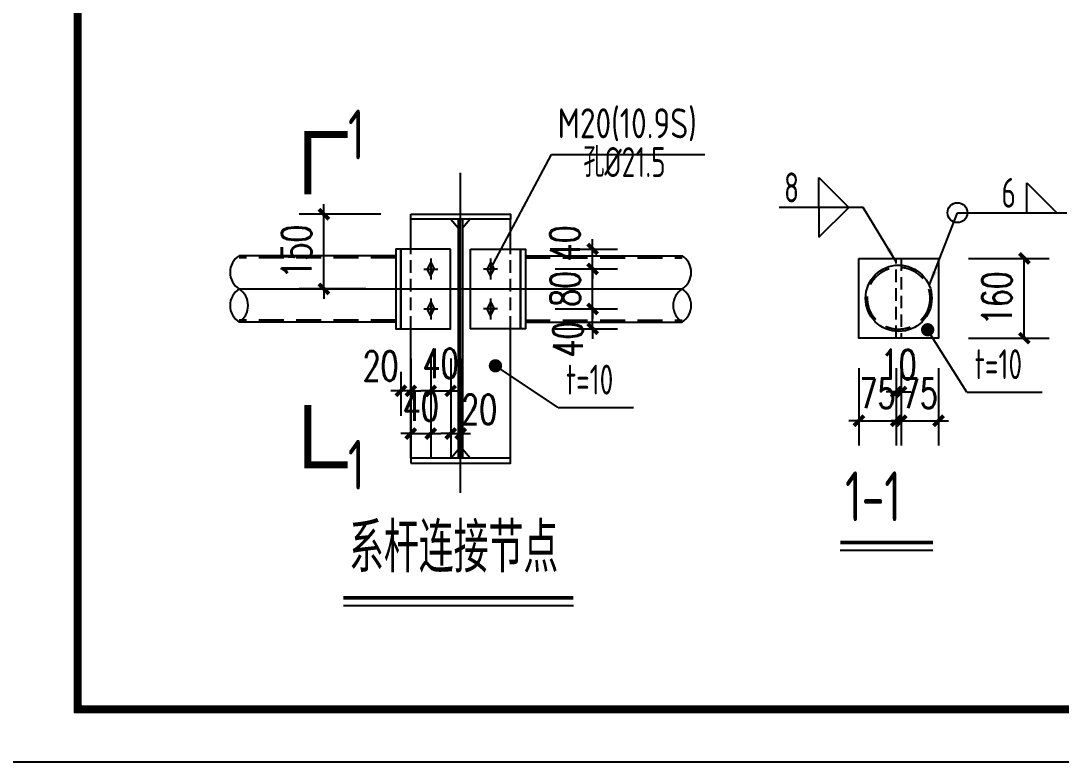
# Model space of a CAD drawing. Extents: x 177291 to 1288761, y 177638 to 322898.
# Drawn here: x 811172 to 832056, y 177960 to 192845 of the extents above; entities that cross this region are included whole.
import ezdxf
from ezdxf.enums import TextEntityAlignment as Align

# ---------------------------------------------------------------- set-up
doc = ezdxf.new("R2010")
doc.units = 0
doc.header["$LTSCALE"] = 1000
doc.linetypes.add('DASHED', pattern=[0.75, 0.5, -0.25])
for name, color, linetype in [('AXIS', 3, 'Continuous'), ('BOLT', 251, 'Continuous'), ('DOTE', 1, 'Continuous'), ('GL', 150, 'Continuous'), ('NUM', 7, 'Continuous'), ('PUB_DIM', 3, 'Continuous'), ('PUB_TITLE', 4, 'Continuous'), ('PZ', 202, 'Continuous'), ('TEXT', 7, 'Continuous'), ('THIN', 7, 'Continuous'), ('WELD', 7, 'Continuous'), ('XG', 6, 'Continuous')]:
    doc.layers.add(name, color=color, linetype=linetype)
doc.styles.add('_TCH_DIM_T3', font='SIMPLEX', dxfattribs={"width": 0.705882, "bigfont": 'GBCBIG'})
doc.styles.get("Standard").update_dxf_attribs({"font": 'gbenor.shx', "bigfont": 'gbcbig.shx'})
doc.styles.add('TSSD_Label', font='tssdeng.shx', dxfattribs={"width": 0.7, "bigfont": 'hztxt.shx'})
doc.styles.add('TSSD_Norm', font='tssdeng.shx', dxfattribs={"bigfont": 'hztxt.shx'})
doc.dimstyles.new('TCH-200-1', dxfattribs={"dimtxt": 595, "dimasz": 200, "dimexe": 500, "dimexo": 600, "dimgap": 252.5, "dimtad": 1, "dimdec": 0, "dimzin": 0, "dimdsep": 46, "dimtxsty": '_TCH_DIM_T3', "dimblk": 'ARCHTICK', "dimcen": 0.09, "dimclrd": 3, "dimclre": 3, "dimclrt": 7, "dimazin": 2, "dimtfac": 1, "dimtdec": 0, "dimtix": 1, "dimtmove": 2, "dimatfit": 3, "dimfxl": 1, "dimtolj": 1, "dimtzin": 0, "dimarcsym": 0})
doc.dimstyles.new('TSSD_LEADER_STYLE_300.0', dxfattribs={"dimtxt": 0.18, "dimasz": 300, "dimexe": 0.18, "dimexo": 0.0625, "dimgap": 0.09, "dimtad": 0, "dimtih": 1, "dimtoh": 1, "dimdec": 4, "dimzin": 0, "dimdsep": 46, "dimtxsty": 'Standard', "dimcen": 0.09, "dimadec": 0, "dimazin": 0, "dimtfac": 1, "dimtdec": 4, "dimtofl": 0, "dimtmove": 0, "dimatfit": 3, "dimfxl": 1, "dimtolj": 1, "dimtzin": 0, "dimarcsym": 0})

# ---------------------------------------------------------------- blocks, each defined once
blk = doc.blocks.new('_WELD004')
at = {"color": 0, "linetype": 'ByBlock'}
for p, q in [((0, 1), (1, 0)), ((0, 0), (0, 1))]:
    blk.add_line(p, q, dxfattribs=at)
blk = doc.blocks.new('_WELD003')
at = {"color": 0, "linetype": 'ByBlock'}
blk.add_circle((0, 0), 0.5, dxfattribs=at)
blk = doc.blocks.new('_ArchTick')
at = {"color": 0, "linetype": 'ByBlock', "const_width": 0.4}
blk.add_lwpolyline([(-0.5, -0.5), (0.5, 0.5)], dxfattribs=at)
blk = doc.blocks.new('*D286')
at = {"layer": 'AXIS', "color": 3, "lineweight": -2, "transparency": 16777216}
for p, q in [((828844, 185874), (828844, 184316)), ((829594, 185874), (829594, 184316)), ((828844, 184816), (828644, 184816)), ((828844, 184816), (829594, 184816)), ((829594, 184816), (829794, 184816))]:
    blk.add_line(p, q, dxfattribs=at)
at = {"layer": 'Defpoints', "color": 0, "transparency": 16777216}
for p in [(828844, 186474), (829594, 186474), (829594, 184816)]:
    blk.add_point(p, dxfattribs=at)
at = {"layer": 'AXIS', "color": 3, "lineweight": -2, "transparency": 16777216, "xscale": 200, "yscale": 200, "zscale": 200}
blk.add_blockref('_ArchTick', (828844, 184816), dxfattribs=at)
at = {"layer": 'AXIS', "color": 3, "lineweight": -2, "transparency": 16777216, "xscale": 200, "yscale": 200, "zscale": 200, "rotation": 180}
blk.add_blockref('_ArchTick', (829594, 184816), dxfattribs=at)
at = {"layer": 'AXIS', "color": 7, "transparency": 16777216, "insert": (829219, 185366), "char_height": 595, "attachment_point": 5, "style": '_TCH_DIM_T3'}
blk.add_mtext('\\A1;75', dxfattribs=at)
blk = doc.blocks.new('*D287')
at = {"layer": 'AXIS', "color": 3, "lineweight": -2, "transparency": 16777216}
for p, q in [((828744, 185874), (828744, 184893)), ((828844, 185874), (828844, 184893)), ((828744, 185393), (828544, 185393)), ((828744, 185393), (828844, 185393)), ((828844, 185393), (829044, 185393))]:
    blk.add_line(p, q, dxfattribs=at)
at = {"layer": 'Defpoints', "color": 0, "transparency": 16777216}
for p in [(828744, 186474), (828844, 186474), (828844, 185393)]:
    blk.add_point(p, dxfattribs=at)
at = {"layer": 'AXIS', "color": 3, "lineweight": -2, "transparency": 16777216, "xscale": 200, "yscale": 200, "zscale": 200}
blk.add_blockref('_ArchTick', (828744, 185393), dxfattribs=at)
at = {"layer": 'AXIS', "color": 3, "lineweight": -2, "transparency": 16777216, "xscale": 200, "yscale": 200, "zscale": 200, "rotation": 180}
blk.add_blockref('_ArchTick', (828844, 185393), dxfattribs=at)
at = {"layer": 'AXIS', "color": 7, "transparency": 16777216, "insert": (828794, 185943), "char_height": 595, "attachment_point": 5, "style": '_TCH_DIM_T3'}
blk.add_mtext('\\A1;10', dxfattribs=at)
blk = doc.blocks.new('*D288')
at = {"layer": 'AXIS', "color": 3, "lineweight": -2, "transparency": 16777216}
for p, q in [((830194, 188074), (831815, 188074)), ((831315, 186474), (831315, 188074)), ((830197, 186474), (831815, 186474))]:
    blk.add_line(p, q, dxfattribs=at)
at = {"layer": 'Defpoints', "color": 0, "transparency": 16777216}
for p in [(829594, 188074), (831315, 188074), (829597, 186474)]:
    blk.add_point(p, dxfattribs=at)
at = {"layer": 'AXIS', "color": 3, "lineweight": -2, "transparency": 16777216, "xscale": 200, "yscale": 200, "zscale": 200}
for p, rotation in [((831315, 188074), 90), ((831315, 186474), 270)]:
    blk.add_blockref('_ArchTick', p, dxfattribs=dict(at, rotation=rotation))
at = {"layer": 'AXIS', "color": 7, "transparency": 16777216, "insert": (830765, 187274), "char_height": 595, "attachment_point": 5, "rotation": 90, "style": '_TCH_DIM_T3'}
blk.add_mtext('\\A1;160', dxfattribs=at)
blk = doc.blocks.new('*D289')
at = {"layer": 'AXIS', "color": 3, "lineweight": -2, "transparency": 16777216}
for p, q in [((827994, 185874), (827994, 184316)), ((828744, 185874), (828744, 184316)), ((827994, 184816), (827794, 184816)), ((827994, 184816), (828744, 184816)), ((828744, 184816), (828944, 184816))]:
    blk.add_line(p, q, dxfattribs=at)
at = {"layer": 'Defpoints', "color": 0, "transparency": 16777216}
for p in [(827994, 186474), (828744, 186474), (828744, 184816)]:
    blk.add_point(p, dxfattribs=at)
at = {"layer": 'AXIS', "color": 3, "lineweight": -2, "transparency": 16777216, "xscale": 200, "yscale": 200, "zscale": 200}
blk.add_blockref('_ArchTick', (827994, 184816), dxfattribs=at)
at = {"layer": 'AXIS', "color": 3, "lineweight": -2, "transparency": 16777216, "xscale": 200, "yscale": 200, "zscale": 200, "rotation": 180}
blk.add_blockref('_ArchTick', (828744, 184816), dxfattribs=at)
at = {"layer": 'AXIS', "color": 7, "transparency": 16777216, "insert": (828369, 185366), "char_height": 595, "attachment_point": 5, "style": '_TCH_DIM_T3'}
blk.add_mtext('\\A1;75', dxfattribs=at)
blk = doc.blocks.new('*D297')
at = {"layer": 'AXIS', "color": 3, "lineweight": -2, "transparency": 16777216}
for p, q in [((819001, 186062), (819001, 184916)), ((818801, 185797), (818801, 184916)), ((818801, 185416), (818601, 185416)), ((819001, 185416), (818801, 185416)), ((819001, 185416), (819201, 185416))]:
    blk.add_line(p, q, dxfattribs=at)
at = {"layer": 'Defpoints', "color": 0, "transparency": 16777216}
for p in [(819001, 186662), (818801, 186397), (818801, 185416)]:
    blk.add_point(p, dxfattribs=at)
at = {"layer": 'AXIS', "color": 3, "lineweight": -2, "transparency": 16777216, "xscale": 200, "yscale": 200, "zscale": 200}
blk.add_blockref('_ArchTick', (818801, 185416), dxfattribs=at)
at = {"layer": 'AXIS', "color": 3, "lineweight": -2, "transparency": 16777216, "xscale": 200, "yscale": 200, "zscale": 200, "rotation": 180}
blk.add_blockref('_ArchTick', (819001, 185416), dxfattribs=at)
at = {"layer": 'AXIS', "color": 7, "transparency": 16777216, "insert": (818395, 185916), "char_height": 595, "attachment_point": 5, "style": '_TCH_DIM_T3'}
blk.add_mtext('\\A1;20', dxfattribs=at)
blk = doc.blocks.new('*D298')
at = {"layer": 'AXIS', "color": 3, "lineweight": -2, "transparency": 16777216}
for p, q in [((817257, 188962), (817257, 189162)), ((818401, 188962), (816757, 188962)), ((817257, 187462), (817257, 188962)), ((818101, 187462), (816757, 187462)), ((817257, 187462), (817257, 187262))]:
    blk.add_line(p, q, dxfattribs=at)
at = {"layer": 'Defpoints', "color": 0, "transparency": 16777216}
for p in [(817257, 188962), (819001, 188962), (818701, 187462)]:
    blk.add_point(p, dxfattribs=at)
at = {"layer": 'AXIS', "color": 3, "lineweight": -2, "transparency": 16777216, "xscale": 200, "yscale": 200, "zscale": 200}
for p, rotation in [((817257, 188962), 270), ((817257, 187462), 90)]:
    blk.add_blockref('_ArchTick', p, dxfattribs=dict(at, rotation=rotation))
at = {"layer": 'AXIS', "color": 7, "transparency": 16777216, "insert": (816707, 188212), "char_height": 595, "attachment_point": 5, "rotation": 90, "style": '_TCH_DIM_T3'}
blk.add_mtext('\\A1;150', dxfattribs=at)
blk = doc.blocks.new('*D299')
at = {"layer": 'AXIS', "color": 3, "lineweight": -2, "transparency": 16777216}
for p, q in [((822650, 187862), (822650, 188062)), ((821901, 187862), (823150, 187862)), ((822650, 187062), (822650, 187862)), ((821901, 187062), (823150, 187062)), ((822650, 187062), (822650, 186862))]:
    blk.add_line(p, q, dxfattribs=at)
at = {"layer": 'Defpoints', "color": 0, "transparency": 16777216}
for p in [(821301, 187862), (822650, 187862), (821301, 187062)]:
    blk.add_point(p, dxfattribs=at)
at = {"layer": 'AXIS', "color": 3, "lineweight": -2, "transparency": 16777216, "xscale": 200, "yscale": 200, "zscale": 200}
for p, rotation in [((822650, 187862), 270), ((822650, 187062), 90)]:
    blk.add_blockref('_ArchTick', p, dxfattribs=dict(at, rotation=rotation))
at = {"layer": 'AXIS', "color": 7, "transparency": 16777216, "insert": (822100, 187462), "char_height": 595, "attachment_point": 5, "rotation": 90, "style": '_TCH_DIM_T3'}
blk.add_mtext('\\A1;80', dxfattribs=at)
blk = doc.blocks.new('*D300')
at = {"layer": 'AXIS', "color": 3, "lineweight": -2, "transparency": 16777216}
for p, q in [((822650, 188262), (822650, 188462)), ((821901, 188262), (823150, 188262)), ((822650, 187862), (822650, 188262)), ((821901, 187862), (823150, 187862)), ((822650, 187862), (822650, 187662))]:
    blk.add_line(p, q, dxfattribs=at)
at = {"layer": 'Defpoints', "color": 0, "transparency": 16777216}
for p in [(821301, 188262), (822650, 188262), (821301, 187862)]:
    blk.add_point(p, dxfattribs=at)
at = {"layer": 'AXIS', "color": 3, "lineweight": -2, "transparency": 16777216, "xscale": 200, "yscale": 200, "zscale": 200}
for p, rotation in [((822650, 188262), 270), ((822650, 187862), 90)]:
    blk.add_blockref('_ArchTick', p, dxfattribs=dict(at, rotation=rotation))
at = {"layer": 'AXIS', "color": 7, "transparency": 16777216, "insert": (822093, 188378), "char_height": 595, "attachment_point": 5, "rotation": 90, "style": '_TCH_DIM_T3'}
blk.add_mtext('\\A1;40', dxfattribs=at)
blk = doc.blocks.new('*D301')
at = {"layer": 'AXIS', "color": 3, "lineweight": -2, "transparency": 16777216}
for p, q in [((822650, 187062), (822650, 187262)), ((821901, 187062), (823150, 187062)), ((822650, 186662), (822650, 187062)), ((821901, 186662), (823150, 186662)), ((822650, 186662), (822650, 186462))]:
    blk.add_line(p, q, dxfattribs=at)
at = {"layer": 'Defpoints', "color": 0, "transparency": 16777216}
for p in [(821301, 187062), (822650, 187062), (821301, 186662)]:
    blk.add_point(p, dxfattribs=at)
at = {"layer": 'AXIS', "color": 3, "lineweight": -2, "transparency": 16777216, "xscale": 200, "yscale": 200, "zscale": 200}
for p, rotation in [((822650, 187062), 270), ((822650, 186662), 90)]:
    blk.add_blockref('_ArchTick', p, dxfattribs=dict(at, rotation=rotation))
at = {"layer": 'AXIS', "color": 7, "transparency": 16777216, "insert": (822154, 186446), "char_height": 595, "attachment_point": 5, "rotation": 90, "style": '_TCH_DIM_T3'}
blk.add_mtext('\\A1;40', dxfattribs=at)
blk = doc.blocks.new('*D302')
at = {"layer": 'AXIS', "color": 3, "lineweight": -2, "transparency": 16777216}
for p, q in [((819801, 186062), (819801, 184058)), ((820001, 186062), (820001, 184058)), ((819801, 184558), (819601, 184558)), ((819801, 184558), (820001, 184558)), ((820001, 184558), (820201, 184558))]:
    blk.add_line(p, q, dxfattribs=at)
at = {"layer": 'Defpoints', "color": 0, "transparency": 16777216}
for p in [(819801, 186662), (820001, 186662), (820001, 184558)]:
    blk.add_point(p, dxfattribs=at)
at = {"layer": 'AXIS', "color": 3, "lineweight": -2, "transparency": 16777216, "xscale": 200, "yscale": 200, "zscale": 200}
blk.add_blockref('_ArchTick', (819801, 184558), dxfattribs=at)
at = {"layer": 'AXIS', "color": 3, "lineweight": -2, "transparency": 16777216, "xscale": 200, "yscale": 200, "zscale": 200, "rotation": 180}
blk.add_blockref('_ArchTick', (820001, 184558), dxfattribs=at)
at = {"layer": 'AXIS', "color": 7, "transparency": 16777216, "insert": (820374, 185042), "char_height": 595, "attachment_point": 5, "style": '_TCH_DIM_T3'}
blk.add_mtext('\\A1;20', dxfattribs=at)
blk = doc.blocks.new('*D303')
at = {"layer": 'AXIS', "color": 3, "lineweight": -2, "transparency": 16777216}
for p, q in [((819401, 186062), (819401, 184916)), ((819801, 186062), (819801, 184916)), ((819401, 185416), (819201, 185416)), ((819401, 185416), (819801, 185416)), ((819801, 185416), (820001, 185416))]:
    blk.add_line(p, q, dxfattribs=at)
at = {"layer": 'Defpoints', "color": 0, "transparency": 16777216}
for p in [(819401, 186662), (819801, 186662), (819801, 185416)]:
    blk.add_point(p, dxfattribs=at)
at = {"layer": 'AXIS', "color": 3, "lineweight": -2, "transparency": 16777216, "xscale": 200, "yscale": 200, "zscale": 200}
blk.add_blockref('_ArchTick', (819401, 185416), dxfattribs=at)
at = {"layer": 'AXIS', "color": 3, "lineweight": -2, "transparency": 16777216, "xscale": 200, "yscale": 200, "zscale": 200, "rotation": 180}
blk.add_blockref('_ArchTick', (819801, 185416), dxfattribs=at)
at = {"layer": 'AXIS', "color": 7, "transparency": 16777216, "insert": (819601, 185966), "char_height": 595, "attachment_point": 5, "style": '_TCH_DIM_T3'}
blk.add_mtext('\\A1;40', dxfattribs=at)
blk = doc.blocks.new('*D304')
at = {"layer": 'AXIS', "color": 3, "lineweight": -2, "transparency": 16777216}
for p, q in [((819001, 186062), (819001, 184058)), ((819401, 186062), (819401, 184058)), ((819001, 184558), (818801, 184558)), ((819001, 184558), (819401, 184558)), ((819401, 184558), (819601, 184558))]:
    blk.add_line(p, q, dxfattribs=at)
at = {"layer": 'Defpoints', "color": 0, "transparency": 16777216}
for p in [(819001, 186662), (819401, 186662), (819401, 184558)]:
    blk.add_point(p, dxfattribs=at)
at = {"layer": 'AXIS', "color": 3, "lineweight": -2, "transparency": 16777216, "xscale": 200, "yscale": 200, "zscale": 200}
blk.add_blockref('_ArchTick', (819001, 184558), dxfattribs=at)
at = {"layer": 'AXIS', "color": 3, "lineweight": -2, "transparency": 16777216, "xscale": 200, "yscale": 200, "zscale": 200, "rotation": 180}
blk.add_blockref('_ArchTick', (819401, 184558), dxfattribs=at)
at = {"layer": 'AXIS', "color": 7, "transparency": 16777216, "insert": (819201, 185108), "char_height": 595, "attachment_point": 5, "style": '_TCH_DIM_T3'}
blk.add_mtext('\\A1;40', dxfattribs=at)

msp = doc.modelspace()

# ---------------------------------------------------------------- hatches: boundary and pattern name
at = {"layer": 'BOLT'}
for points in [[(819400.5, 188002.01), (819330.3, 187861.61), (819400.5, 187721.21), (819470.7, 187861.61)], [(820600.5, 188002.01), (820670.7, 187861.61), (820600.5, 187721.21), (820530.3, 187861.61)], [(819400.5, 187202.01), (819330.3, 187061.61), (819400.5, 186921.21), (819470.7, 187061.61)], [(820600.5, 187202.01), (820670.7, 187061.61), (820600.5, 186921.21), (820530.3, 187061.61)]]:
    msp.add_hatch(color=256, dxfattribs=at).paths.add_polyline_path(points)

# ---------------------------------------------------------------- linework, layer by layer
at = {"layer": 'AXIS'}
for p, q in [((820600.5, 187861.61), (821827.1, 190163.17)), ((821827.1, 190163.17), (824905.01, 190163.17)), ((830163.88, 185390.02), (829375.28, 186641.88)), ((821958.3, 185080.54), (820699.23, 185918.03)), ((830163.88, 185390.02), (831675.94, 185390.02)), ((821958.3, 185080.54), (823470.36, 185080.54))]:
    msp.add_line(p, q, dxfattribs=at)
at = {"layer": 'AXIS', "const_width": 133.33}
for points in [[(829308.62, 186641.88, 1), (829441.95, 186641.88, 1)], [(820632.56, 185918.03, 1), (820765.89, 185918.03, 1)]]:
    msp.add_lwpolyline(points, format="xyb", close=True, dxfattribs=at)
at = {"layer": 'BOLT'}
for p, q in [((819400.5, 188002.01), (819330.3, 187861.61)), ((819400.5, 188072.21), (819400.5, 187651.01)), ((819400.5, 188002.01), (819470.7, 187861.61)), ((820600.5, 188002.01), (820530.3, 187861.61)), ((820600.5, 188072.21), (820600.5, 187651.01)), ((820600.5, 188002.01), (820670.7, 187861.61)), ((819260.1, 187861.61), (819540.9, 187861.61)), ((819400.5, 187721.21), (819330.3, 187861.61)), ((819400.5, 187721.21), (819470.7, 187861.61)), ((820740.9, 187861.61), (820460.1, 187861.61)), ((820600.5, 187721.21), (820530.3, 187861.61)), ((820600.5, 187721.21), (820670.7, 187861.61)), ((819400.5, 187202.01), (819330.3, 187061.61)), ((819400.5, 187272.21), (819400.5, 186851.01)), ((819400.5, 187202.01), (819470.7, 187061.61)), ((820600.5, 187202.01), (820530.3, 187061.61)), ((820600.5, 187272.21), (820600.5, 186851.01)), ((820600.5, 187202.01), (820670.7, 187061.61)), ((819260.1, 187061.61), (819540.9, 187061.61)), ((819400.5, 186921.21), (819330.3, 187061.61)), ((819400.5, 186921.21), (819470.7, 187061.61)), ((820740.9, 187061.61), (820460.1, 187061.61)), ((820600.5, 186921.21), (820530.3, 187061.61)), ((820600.5, 186921.21), (820670.7, 187061.61))]:
    msp.add_line(p, q, dxfattribs=at)
at = {"layer": 'DOTE'}
for p, q in [((820000.5, 183365.11), (820000.5, 189792.64)), ((815553.1, 187461.61), (824447.91, 187461.61))]:
    msp.add_line(p, q, dxfattribs=at)
at = {"layer": 'GL'}
for points in [[(819000.5, 188961.61), (821000.5, 188961.61), (821000.5, 188861.61), (819000.5, 188861.61)], [(819960.5, 188861.61), (820040.5, 188861.61), (820040.5, 184061.61), (819960.5, 184061.61)], [(819000.5, 183961.61), (821000.5, 183961.61), (821000.5, 184061.61), (819000.5, 184061.61)]]:
    msp.add_lwpolyline(points, close=True, dxfattribs=at)
at = {"layer": 'NUM', "const_width": 75}
for points in [[(827620.35, 182368.84), (829482.08, 182368.84)], [(817649.19, 181258.09), (822265.06, 181258.09)]]:
    msp.add_lwpolyline(points, dxfattribs=at)
at = {"layer": 'NUM'}
for points in [[(827620.35, 182218.84), (829482.08, 182218.84)], [(817649.19, 181108.09), (822265.06, 181108.09)]]:
    msp.add_lwpolyline(points, dxfattribs=at)
at = {"layer": 'PUB_DIM', "const_width": 140}
for points in [[(816934.35, 189361.73), (816934.35, 190561.73), (817734.35, 190561.73)], [(816934.35, 185131.89), (816934.35, 183931.89), (817734.35, 183931.89)]]:
    msp.add_lwpolyline(points, dxfattribs=at)
at = {"layer": 'PUB_TITLE'}
msp.add_lwpolyline([(809660.89, 240960.27), (898858.27, 240960.27), (898858.27, 177959.98), (809660.89, 177959.98)], close=True, dxfattribs=at)
at = {"layer": 'PUB_TITLE', "const_width": 159.09}
msp.add_lwpolyline([(812312.42, 179020.59), (812312.42, 239899.66), (897797.66, 239899.66), (897797.66, 179020.59)], close=True, dxfattribs=at)
at = {"layer": 'PZ'}
for p, q in [((819000.5, 188261.61), (819000.5, 188861.61)), ((819805.85, 188861.61), (819960.5, 188678.64)), ((820195.16, 188861.61), (820040.5, 188678.64)), ((821000.5, 188261.61), (821000.5, 188861.61)), ((819000.5, 184061.61), (819000.5, 186661.61)), ((821000.5, 184061.61), (821000.5, 186661.61)), ((819805.85, 184061.61), (819960.5, 184244.58)), ((820195.16, 184061.61), (820040.5, 184244.58))]:
    msp.add_line(p, q, dxfattribs=at)
at = {"layer": 'PZ', "linetype": 'DASHED', "ltscale": 0.5}
for p, q in [((819000.5, 186661.61), (819000.5, 188261.61)), ((821000.5, 186661.61), (821000.5, 188261.61))]:
    msp.add_line(p, q, dxfattribs=at)
at = {"layer": 'PZ'}
for points in [[(818800.5, 188261.61), (818700.5, 188261.61), (818700.5, 186661.61), (818800.5, 186661.61)], [(819800.5, 188261.61), (818800.5, 188261.61), (818800.5, 186661.61), (819800.5, 186661.61)], [(820200.5, 188261.61), (821200.5, 188261.61), (821200.5, 186661.61), (820200.5, 186661.61)], [(821200.5, 188261.61), (821300.5, 188261.61), (821300.5, 186661.61), (821200.5, 186661.61)], [(827993.95, 188074.31), (829593.95, 188074.31), (829593.95, 186474.31), (827993.95, 186474.31)]]:
    msp.add_lwpolyline(points, close=True, dxfattribs=at)
at = {"layer": 'PZ', "linetype": 'DASHED', "ltscale": 0.5}
msp.add_lwpolyline([(828743.95, 188074.31), (828843.95, 188074.31), (828843.95, 186474.31), (828743.95, 186474.31)], close=True, dxfattribs=at)
at = {"layer": 'WELD'}
for p, q in [((828083.01, 189099.27), (826391.76, 189099.27)), ((829973.06, 188992), (832167.36, 188992))]:
    msp.add_line(p, q, dxfattribs=at)
at = {"layer": 'XG'}
for p, q in [((818700.5, 188126.61), (815553.1, 188126.61)), ((821300.5, 188126.61), (824447.91, 188126.61)), ((818700.5, 186796.61), (815553.1, 186796.61)), ((821300.5, 186796.61), (824447.91, 186796.61))]:
    msp.add_line(p, q, dxfattribs=at)
at = {"layer": 'XG', "linetype": 'DASHED'}
for p, q in [((818700.5, 188086.61), (815553.1, 188086.61)), ((821300.5, 188086.61), (824447.91, 188086.61)), ((818700.5, 186836.61), (815553.1, 186836.61)), ((821300.5, 186836.61), (824447.91, 186836.61))]:
    msp.add_line(p, q, dxfattribs=at)
at = {"layer": 'XG'}
msp.add_circle((828793.95, 187274.31), 665, dxfattribs=at)
at = {"layer": 'XG', "linetype": 'DASHED'}
msp.add_circle((828793.95, 187274.31), 625, dxfattribs=at)
at = {"layer": 'XG'}
for centre, start, end in [((815768.12, 187794.11), 122.890409, 237.109591), ((824232.89, 187794.11), 302.890409, 57.109591), ((815768.12, 187129.11), 122.890409, 237.109591), ((815338.07, 187129.11), 302.890409, 57.109591), ((824662.94, 187129.11), 122.890409, 237.109591), ((824232.89, 187129.11), 302.890409, 57.109591)]:
    msp.add_arc(centre, 395.97, start, end, dxfattribs=at)

# ---------------------------------------------------------------- block references
at = {"layer": 'WELD'}
for name, p, xscale, yscale, zscale in [('_WELD004', (827191.76, 189099.27), 599.99985, 599.99985, 599.99985), ('_WELD004', (831367.36, 188992), 599.99985, 599.99985, 599.99985), ('_WELD003', (829973.06, 188992), 399.9999, 399.9999, 399.9999)]:
    msp.add_blockref(name, p, dxfattribs=dict(at, xscale=xscale, yscale=yscale, zscale=zscale))
at = {"layer": 'WELD', "xscale": -599.99985, "yscale": 599.99985, "zscale": 599.9998499999996, "rotation": 180}
msp.add_blockref('_WELD004', (827191.76, 189099.27), dxfattribs=at)

# ---------------------------------------------------------------- texts
at = {"layer": 'TEXT', "style": 'TSSD_Label', "width": 0.7}
for p in [(817906.45, 190561.73), (817906.45, 183931.89)]:
    msp.add_text('1', height=1000, dxfattribs=at).set_placement(p, align=Align.MIDDLE_CENTER)
msp.add_text('孔%%c21.5', height=600, dxfattribs=at).set_placement((824117.03, 189528.23), align=Align.BOTTOM_RIGHT)
for s, p in [('8', (826491.76, 189199.27)), ('6', (830857.36, 189092))]:
    msp.add_text(s, height=600, dxfattribs=at).set_placement(p)
for s, height, p in [('t=10', 600, (830320.2, 185470.03)), ('t=10', 600, (822114.62, 185160.54)), ('1-1', 1000, (827717.27, 182498.08)), ('系杆连接节点', 1000, (817760.8, 181468.09))]:
    msp.add_text(s, height=height, dxfattribs=at).set_placement(p, align=Align.BOTTOM_LEFT)
at = {"layer": 'THIN', "style": 'TSSD_Norm', "width": 0.8}
msp.add_text('M20(10.9S)', height=600, dxfattribs=at).set_placement((824740.64, 190306.93), align=Align.BOTTOM_RIGHT)

# ---------------------------------------------------------------- dimensions: what is measured, and where the dimension line sits
at = {"layer": 'AXIS'}
for base, p1, p2, text, picture, middle in [((817256.99, 188961.61), (818700.5, 187461.61), (819000.5, 188961.61), '150', '*D298', (816706.99, 188211.61)), ((831314.93, 188074.31), (829597.43, 186474.31), (829593.95, 188074.31), '160', '*D288', (830764.93, 187274.31)), ((822650.34, 187861.61), (821300.5, 187061.61), (821300.5, 187861.61), '80', '*D299', (822100.34, 187461.61))]:
    dim = msp.add_linear_dim(base=base, p1=p1, p2=p2, angle=90, text=text, dimstyle='TCH-200-1', dxfattribs=at)
    dim.commit()
    dim.dimension.update_dxf_attribs({"geometry": picture, "text_midpoint": middle})
for base, p1, p2, picture, middle in [((822650.34, 188261.61), (821300.5, 187861.61), (821300.5, 188261.61), '*D300', (822092.58, 188377.98)), ((822650.34, 187061.61), (821300.5, 186661.61), (821300.5, 187061.61), '*D301', (822153.62, 186446.07))]:
    dim = msp.add_linear_dim(base=base, p1=p1, p2=p2, angle=90, text='40', dimstyle='TCH-200-1', dxfattribs=at)
    dim.commit()
    dim.dimension.update_dxf_attribs({"geometry": picture, "text_midpoint": middle, "dimtype": 160})
for base, p1, p2, picture, middle in [((818800.5, 185415.53), (819000.5, 186661.61), (818800.5, 186397), '*D297', (818395.24, 185915.53)), ((820000.5, 184557.71), (819800.5, 186661.61), (820000.5, 186661.61), '*D302', (820374.37, 185041.84))]:
    dim = msp.add_linear_dim(base=base, p1=p1, p2=p2, text='20', dimstyle='TCH-200-1', dxfattribs=at)
    dim.commit()
    dim.dimension.update_dxf_attribs({"geometry": picture, "text_midpoint": middle, "dimtype": 160})
for base, p1, p2, text, picture, middle in [((819400.5, 184557.71), (819000.5, 186661.61), (819400.5, 186661.61), '40', '*D304', (819200.5, 185107.71)), ((819800.5, 185415.53), (819400.5, 186661.61), (819800.5, 186661.61), '40', '*D303', (819600.5, 185965.53)), ((828743.95, 184816.06), (827993.95, 186474.31), (828743.95, 186474.31), '75', '*D289', (828368.95, 185366.06)), ((828843.95, 185392.75), (828743.95, 186474.31), (828843.95, 186474.31), '10', '*D287', (828793.95, 185942.75)), ((829593.95, 184816.06), (828843.95, 186474.31), (829593.95, 186474.31), '75', '*D286', (829218.95, 185366.06))]:
    dim = msp.add_linear_dim(base=base, p1=p1, p2=p2, text=text, dimstyle='TCH-200-1', dxfattribs=at)
    dim.commit()
    dim.dimension.update_dxf_attribs({"geometry": picture, "text_midpoint": middle})

# ---------------------------------------------------------------- leaders
at = {"layer": 'WELD'}
for points in [[(828743.95, 188007.62), (828083.01, 189099.27)], [(829407.31, 187531.25), (829973.06, 188992)]]:
    msp.add_leader(points, dimstyle='TSSD_LEADER_STYLE_300.0', dxfattribs=at)

doc.saveas('drawing.dxf')
